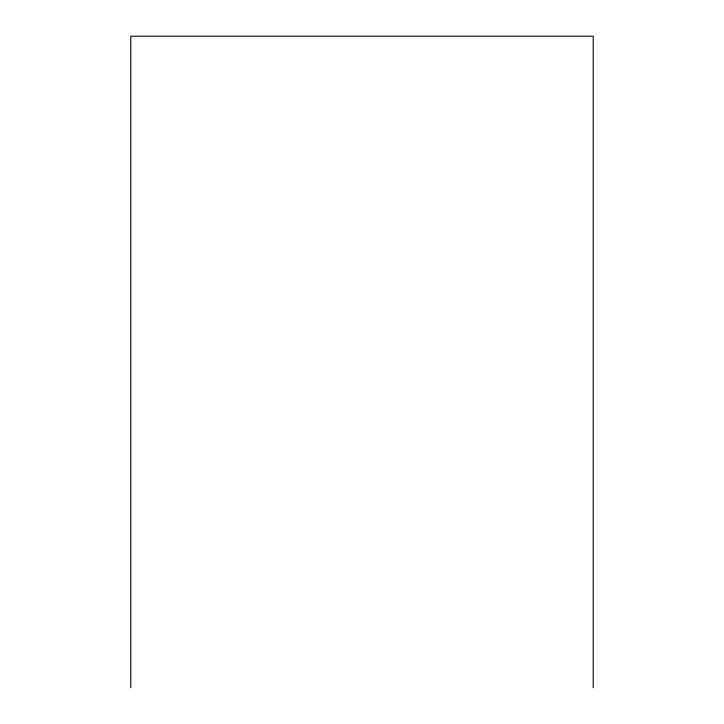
<?xml version="1.0" encoding="UTF-8"?>
<svg xmlns="http://www.w3.org/2000/svg" width="724" height="724" viewBox="0 0 724 724"><rect width="100%" height="100%" fill="white"/><g stroke="black" fill="none" stroke-linecap="round" stroke-linejoin="round"><path stroke-width="1.09" d="M593.227 687.8L593.227 36.2L130.773 36.2L130.773 687.8"/></g></svg>
